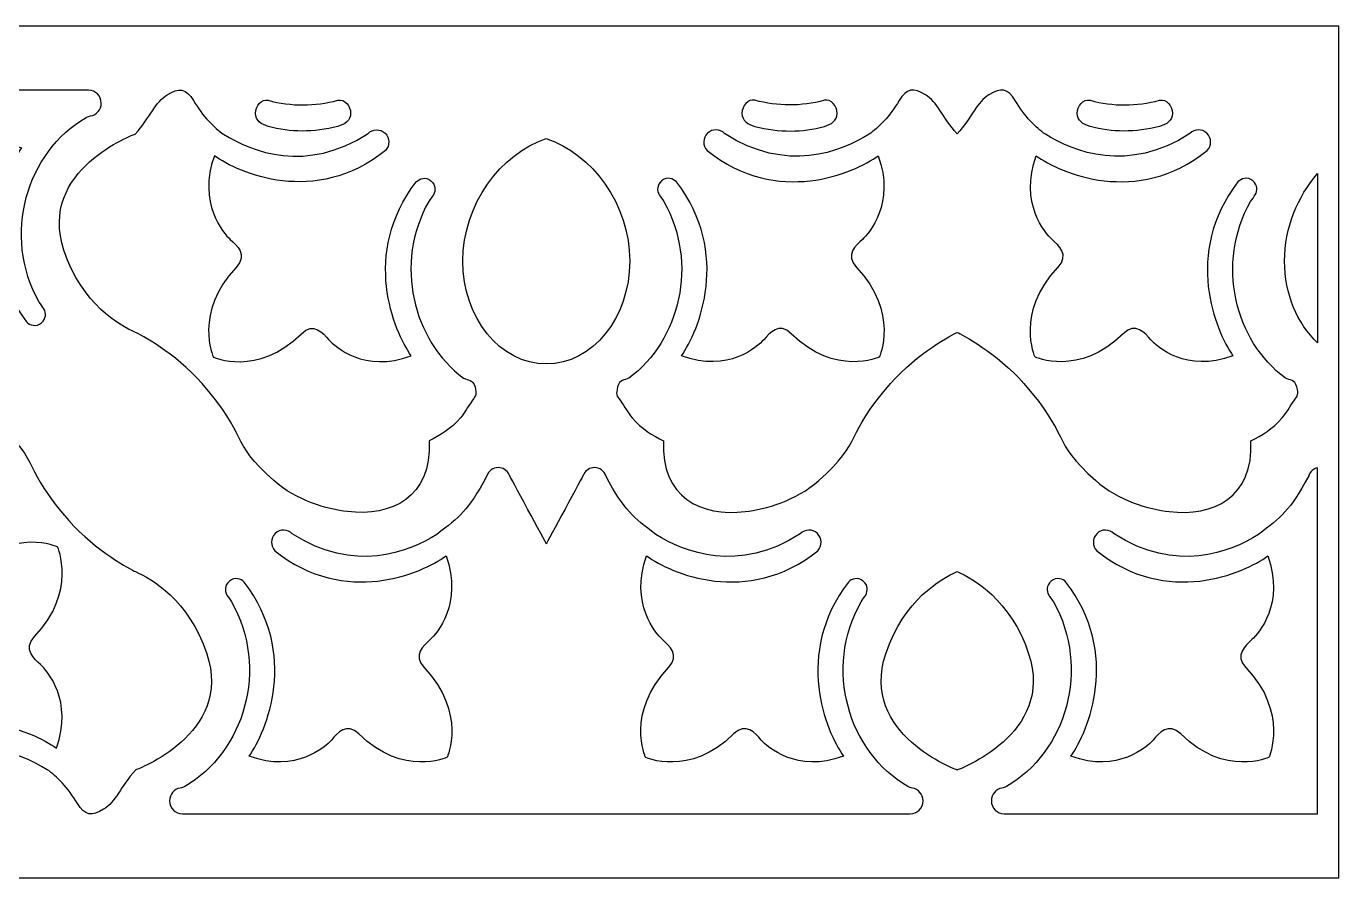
# Model space of a CAD drawing. Header units: centimetres. Extents: x 1.5 to 27, y -5.6 to -3.4.
# Drawn here: x 23.723 to 27, y -5.563 to -3.438 of the extents above; entities that cross this region are included whole.
import ezdxf

# ---------------------------------------------------------------- set-up
doc = ezdxf.new("R2010")
doc.units = ezdxf.units.CM
doc.header["$MEASUREMENT"] = 0
doc.layers.add('layer 1', color=7, linetype='Continuous')

msp = doc.modelspace()

# ---------------------------------------------------------------- linework, layer by layer
at = {"layer": 'layer 1', "color": 250}
for points, knots in [([(26.99977, -5.56315), (26.99977, -5.56315), (1.50052, -5.56315), (1.50052, -5.56315), (1.50052, -5.56315), (1.50052, -5.56315), (1.50052, -3.43822), (1.50052, -3.43822), (1.50052, -3.43822), (1.50052, -3.43822), (26.99977, -3.43822), (26.99977, -3.43822), (26.99977, -3.43822), (26.99977, -3.43822), (26.99977, -5.56315), (26.99977, -5.56315)], [0, 0, 0, 0, 0.2, 0.2, 0.2, 0.2, 0.4, 0.4, 0.4, 0.4, 0.6, 0.6, 0.6, 0.6, 1, 1, 1, 1]), ([(22.96971, -3.59758), (22.96971, -3.59758), (23.87826, -3.59758), (23.87826, -3.59758), (23.87826, -3.59758), (23.89582, -3.59758), (23.9102, -3.61219), (23.9102, -3.63005), (23.9102, -3.63005), (23.9102, -3.63005), (23.9102, -3.63005), (23.9102, -3.63005), (23.9102, -3.63005), (23.9102, -3.64598), (23.89876, -3.65933), (23.88381, -3.66202), (23.88381, -3.66202), (23.87897, -3.66289), (23.87701, -3.66315), (23.87257, -3.66572), (23.87257, -3.66572), (23.72379, -3.75181), (23.66131, -3.95983), (23.75545, -4.12713), (23.75545, -4.12713), (23.75833, -4.13226), (23.76485, -4.13913), (23.76719, -4.1437), (23.76719, -4.1437), (23.77277, -4.15459), (23.77328, -4.16724), (23.76096, -4.1784), (23.76096, -4.1784), (23.74807, -4.19009), (23.73124, -4.18395), (23.72397, -4.1759), (23.72397, -4.1759), (23.58626, -3.99656), (23.66841, -3.80307), (23.71155, -3.74165), (23.71155, -3.74165), (23.59499, -3.69838), (23.52076, -3.76522), (23.50614, -3.78193), (23.50614, -3.78193), (23.49152, -3.79864), (23.46805, -3.82716), (23.43745, -3.79707), (23.43745, -3.79707), (23.32663, -3.68813), (23.21727, -3.73876), (23.21727, -3.73876), (23.21727, -3.73876), (23.21727, -3.73876), (23.16748, -3.84993), (23.27463, -3.96261), (23.27463, -3.96261), (23.30422, -3.99372), (23.27617, -4.01757), (23.25973, -4.03244), (23.25973, -4.03244), (23.2433, -4.04731), (23.17756, -4.12277), (23.22012, -4.24128), (23.22012, -4.24128), (23.28053, -4.19741), (23.47085, -4.11389), (23.64725, -4.2539), (23.64725, -4.2539), (23.65879, -4.26609), (23.65843, -4.28548), (23.64644, -4.29721), (23.64644, -4.29721), (23.63446, -4.30894), (23.61538, -4.30857), (23.60385, -4.29639), (23.60385, -4.29639), (23.45, -4.19676), (23.31373, -4.25067), (23.24308, -4.29465), (23.24308, -4.29465), (23.18525, -4.34089), (23.16694, -4.35006), (23.11808, -4.44131), (23.11808, -4.44131), (23.11411, -4.45325), (23.10299, -4.46185), (23.08991, -4.46185), (23.08991, -4.46185), (23.07813, -4.46185), (23.06794, -4.45487), (23.06313, -4.44476), (23.06313, -4.44476), (23.06281, -4.44409), (22.96999, -4.27233), (22.96971, -4.27163), (22.96971, -4.27163), (22.96944, -4.27233), (22.87662, -4.44409), (22.8763, -4.44476), (22.8763, -4.44476), (22.87149, -4.45487), (22.8613, -4.46185), (22.84952, -4.46185), (22.84952, -4.46185), (22.83643, -4.46185), (22.82532, -4.45325), (22.82135, -4.44131), (22.82135, -4.44131), (22.77249, -4.35006), (22.75417, -4.34089), (22.69634, -4.29465), (22.69634, -4.29465), (22.6257, -4.25067), (22.48942, -4.19676), (22.33558, -4.29639), (22.33558, -4.29639), (22.32405, -4.30857), (22.30497, -4.30894), (22.29298, -4.29721), (22.29298, -4.29721), (22.281, -4.28548), (22.28064, -4.26609), (22.29217, -4.2539), (22.29217, -4.2539), (22.46858, -4.11389), (22.6589, -4.19741), (22.71931, -4.24128), (22.71931, -4.24128), (22.76187, -4.12277), (22.69613, -4.04731), (22.67969, -4.03244), (22.67969, -4.03244), (22.66326, -4.01757), (22.63521, -3.99372), (22.6648, -3.96261), (22.6648, -3.96261), (22.77195, -3.84993), (22.72216, -3.73876), (22.72216, -3.73876), (22.72216, -3.73876), (22.72216, -3.73876), (22.6128, -3.68813), (22.50198, -3.79707), (22.50198, -3.79707), (22.47137, -3.82716), (22.44791, -3.79864), (22.43329, -3.78193), (22.43329, -3.78193), (22.41867, -3.76522), (22.34444, -3.69838), (22.22787, -3.74165), (22.22787, -3.74165), (22.27102, -3.80307), (22.35317, -3.99656), (22.21546, -4.1759), (22.21546, -4.1759), (22.20818, -4.18395), (22.19136, -4.19009), (22.17847, -4.1784), (22.17847, -4.1784), (22.16614, -4.16724), (22.16665, -4.15459), (22.17223, -4.1437), (22.17223, -4.1437), (22.17458, -4.13913), (22.1811, -4.13226), (22.18398, -4.12713), (22.18398, -4.12713), (22.27812, -3.95983), (22.21563, -3.75181), (22.06686, -3.66572), (22.06686, -3.66572), (22.06242, -3.66315), (22.06046, -3.66289), (22.05562, -3.66202), (22.05562, -3.66202), (22.04067, -3.65933), (22.02923, -3.64598), (22.02923, -3.63005), (22.02923, -3.63005), (22.02923, -3.63005), (22.02923, -3.63005), (22.02923, -3.63005), (22.02923, -3.63005), (22.02923, -3.61219), (22.0436, -3.59758), (22.06116, -3.59758), (22.06116, -3.59758), (22.06116, -3.59758), (22.96971, -3.59758), (22.96971, -3.59758)], [0, 0, 0, 0, 0.0204082, 0.0204082, 0.0204082, 0.0204082, 0.0408163, 0.0408163, 0.0408163, 0.0408163, 0.0612245, 0.0612245, 0.0612245, 0.0612245, 0.0816327, 0.0816327, 0.0816327, 0.0816327, 0.1020408, 0.1020408, 0.1020408, 0.1020408, 0.122449, 0.122449, 0.122449, 0.122449, 0.1428571, 0.1428571, 0.1428571, 0.1428571, 0.1632653, 0.1632653, 0.1632653, 0.1632653, 0.1836735, 0.1836735, 0.1836735, 0.1836735, 0.2040816, 0.2040816, 0.2040816, 0.2040816, 0.2244898, 0.2244898, 0.2244898, 0.2244898, 0.244898, 0.244898, 0.244898, 0.244898, 0.2653061, 0.2653061, 0.2653061, 0.2653061, 0.2857143, 0.2857143, 0.2857143, 0.2857143, 0.3061224, 0.3061224, 0.3061224, 0.3061224, 0.3265306, 0.3265306, 0.3265306, 0.3265306, 0.3469388, 0.3469388, 0.3469388, 0.3469388, 0.3673469, 0.3673469, 0.3673469, 0.3673469, 0.3877551, 0.3877551, 0.3877551, 0.3877551, 0.4081633, 0.4081633, 0.4081633, 0.4081633, 0.4285714, 0.4285714, 0.4285714, 0.4285714, 0.4489796, 0.4489796, 0.4489796, 0.4489796, 0.4693878, 0.4693878, 0.4693878, 0.4693878, 0.4897959, 0.4897959, 0.4897959, 0.4897959, 0.5102041, 0.5102041, 0.5102041, 0.5102041, 0.5306122, 0.5306122, 0.5306122, 0.5306122, 0.5510204, 0.5510204, 0.5510204, 0.5510204, 0.5714286, 0.5714286, 0.5714286, 0.5714286, 0.5918367, 0.5918367, 0.5918367, 0.5918367, 0.6122449, 0.6122449, 0.6122449, 0.6122449, 0.6326531, 0.6326531, 0.6326531, 0.6326531, 0.6530612, 0.6530612, 0.6530612, 0.6530612, 0.6734694, 0.6734694, 0.6734694, 0.6734694, 0.6938776, 0.6938776, 0.6938776, 0.6938776, 0.7142857, 0.7142857, 0.7142857, 0.7142857, 0.7346939, 0.7346939, 0.7346939, 0.7346939, 0.755102, 0.755102, 0.755102, 0.755102, 0.7755102, 0.7755102, 0.7755102, 0.7755102, 0.7959184, 0.7959184, 0.7959184, 0.7959184, 0.8163265, 0.8163265, 0.8163265, 0.8163265, 0.8367347, 0.8367347, 0.8367347, 0.8367347, 0.8571429, 0.8571429, 0.8571429, 0.8571429, 0.877551, 0.877551, 0.877551, 0.877551, 0.8979592, 0.8979592, 0.8979592, 0.8979592, 0.9183673, 0.9183673, 0.9183673, 0.9183673, 0.9387755, 0.9387755, 0.9387755, 0.9387755, 0.9591837, 0.9591837, 0.9591837, 0.9591837, 1, 1, 1, 1]), ([(23.99555, -4.2024), (24.00601, -4.2067), (24.09373, -4.25231), (24.162, -4.32998), (24.162, -4.32998), (24.2804, -4.46467), (24.22668, -4.46926), (24.34132, -4.57219), (24.34132, -4.57219), (24.39714, -4.62231), (24.47448, -4.64355), (24.52494, -4.64947), (24.52494, -4.64947), (24.63362, -4.6622), (24.73647, -4.61529), (24.7286, -4.47255), (24.7286, -4.47255), (24.75631, -4.45976), (24.783, -4.44303), (24.80688, -4.41542), (24.80688, -4.41542), (24.81847, -4.40201), (24.82417, -4.39028), (24.83737, -4.37096), (24.83737, -4.37096), (24.83737, -4.37096), (24.83737, -4.37096), (24.83737, -4.37096), (24.83737, -4.37096), (24.8455, -4.36132), (24.84825, -4.35572), (24.84343, -4.33841), (24.84343, -4.33841), (24.83806, -4.31913), (24.82622, -4.32184), (24.81503, -4.31684), (24.81503, -4.31684), (24.68832, -4.22161), (24.64046, -4.03088), (24.72798, -3.87534), (24.72798, -3.87534), (24.73087, -3.87021), (24.73738, -3.86334), (24.73973, -3.85877), (24.73973, -3.85877), (24.74531, -3.84788), (24.74582, -3.83524), (24.7335, -3.82407), (24.7335, -3.82407), (24.72061, -3.81239), (24.70378, -3.81852), (24.69651, -3.82657), (24.69651, -3.82657), (24.55879, -4.00591), (24.64094, -4.19941), (24.68409, -4.26082), (24.68409, -4.26082), (24.56752, -4.30409), (24.4933, -4.23725), (24.47867, -4.22054), (24.47867, -4.22054), (24.46405, -4.20384), (24.44059, -4.17532), (24.40999, -4.2054), (24.40999, -4.2054), (24.29916, -4.31434), (24.18981, -4.26371), (24.18981, -4.26371), (24.18981, -4.26371), (24.18981, -4.26371), (24.14001, -4.15254), (24.24717, -4.03986), (24.24717, -4.03986), (24.27676, -4.00875), (24.2487, -3.9849), (24.23227, -3.97003), (24.23227, -3.97003), (24.21583, -3.95516), (24.15009, -3.8797), (24.19265, -3.76119), (24.19265, -3.76119), (24.25306, -3.80506), (24.44339, -3.88858), (24.61979, -3.74857), (24.61979, -3.74857), (24.63133, -3.73638), (24.63097, -3.71699), (24.61898, -3.70526), (24.61898, -3.70526), (24.60699, -3.69353), (24.58792, -3.6939), (24.57638, -3.70609), (24.57638, -3.70609), (24.42254, -3.80571), (24.28627, -3.7518), (24.21562, -3.70783), (24.21562, -3.70783), (24.19256, -3.69137), (24.16337, -3.66336), (24.14052, -3.62349), (24.14052, -3.62349), (24.12222, -3.59266), (24.10423, -3.59127), (24.07487, -3.60916), (24.07487, -3.60916), (24.04551, -3.62706), (24.03245, -3.66488), (23.99555, -3.70693), (23.99555, -3.70693), (23.99555, -3.70693), (23.75008, -3.79587), (23.81725, -3.99738), (23.81725, -3.99738), (23.86217, -4.13215), (23.95604, -4.18478), (23.99555, -4.2024)], [0, 0, 0, 0, 0.0333333, 0.0333333, 0.0333333, 0.0333333, 0.0666667, 0.0666667, 0.0666667, 0.0666667, 0.1, 0.1, 0.1, 0.1, 0.1333333, 0.1333333, 0.1333333, 0.1333333, 0.1666667, 0.1666667, 0.1666667, 0.1666667, 0.2, 0.2, 0.2, 0.2, 0.2333333, 0.2333333, 0.2333333, 0.2333333, 0.2666667, 0.2666667, 0.2666667, 0.2666667, 0.3, 0.3, 0.3, 0.3, 0.3333333, 0.3333333, 0.3333333, 0.3333333, 0.3666667, 0.3666667, 0.3666667, 0.3666667, 0.4, 0.4, 0.4, 0.4, 0.4333333, 0.4333333, 0.4333333, 0.4333333, 0.4666667, 0.4666667, 0.4666667, 0.4666667, 0.5, 0.5, 0.5, 0.5, 0.5333333, 0.5333333, 0.5333333, 0.5333333, 0.5666667, 0.5666667, 0.5666667, 0.5666667, 0.6, 0.6, 0.6, 0.6, 0.6333333, 0.6333333, 0.6333333, 0.6333333, 0.6666667, 0.6666667, 0.6666667, 0.6666667, 0.7, 0.7, 0.7, 0.7, 0.7333333, 0.7333333, 0.7333333, 0.7333333, 0.7666667, 0.7666667, 0.7666667, 0.7666667, 0.8, 0.8, 0.8, 0.8, 0.8333333, 0.8333333, 0.8333333, 0.8333333, 0.8666667, 0.8666667, 0.8666667, 0.8666667, 0.9, 0.9, 0.9, 0.9, 0.9333333, 0.9333333, 0.9333333, 0.9333333, 1, 1, 1, 1]), ([(26.04721, -3.70693), (26.08412, -3.66488), (26.09717, -3.62706), (26.12653, -3.60916), (26.12653, -3.60916), (26.1559, -3.59127), (26.17388, -3.59266), (26.19218, -3.62349), (26.19218, -3.62349), (26.21504, -3.66336), (26.24422, -3.69137), (26.26728, -3.70783), (26.26728, -3.70783), (26.33793, -3.7518), (26.4742, -3.80571), (26.62804, -3.70609), (26.62804, -3.70609), (26.63958, -3.6939), (26.65866, -3.69353), (26.67064, -3.70526), (26.67064, -3.70526), (26.68263, -3.71699), (26.68299, -3.73638), (26.67145, -3.74857), (26.67145, -3.74857), (26.49505, -3.88858), (26.30472, -3.80506), (26.24431, -3.76119), (26.24431, -3.76119), (26.20176, -3.8797), (26.2675, -3.95516), (26.28393, -3.97003), (26.28393, -3.97003), (26.30037, -3.9849), (26.32842, -4.00875), (26.29883, -4.03986), (26.29883, -4.03986), (26.19167, -4.15254), (26.24147, -4.26371), (26.24147, -4.26371), (26.24147, -4.26371), (26.24147, -4.26371), (26.35082, -4.31434), (26.46165, -4.2054), (26.46165, -4.2054), (26.49225, -4.17532), (26.51571, -4.20384), (26.53034, -4.22054), (26.53034, -4.22054), (26.54496, -4.23725), (26.61919, -4.30409), (26.73575, -4.26082), (26.73575, -4.26082), (26.69261, -4.19941), (26.61046, -4.00591), (26.74817, -3.82657), (26.74817, -3.82657), (26.75544, -3.81852), (26.77227, -3.81239), (26.78516, -3.82407), (26.78516, -3.82407), (26.79748, -3.83524), (26.79697, -3.84788), (26.79139, -3.85877), (26.79139, -3.85877), (26.78905, -3.86334), (26.78253, -3.87021), (26.77964, -3.87534), (26.77964, -3.87534), (26.69213, -4.03088), (26.73998, -4.22161), (26.86669, -4.31684), (26.86669, -4.31684), (26.87788, -4.32184), (26.88973, -4.31913), (26.89509, -4.33841), (26.89509, -4.33841), (26.89991, -4.35572), (26.89716, -4.36132), (26.88904, -4.37096), (26.88904, -4.37096), (26.88904, -4.37096), (26.88904, -4.37096), (26.88904, -4.37096), (26.88904, -4.37096), (26.87583, -4.39028), (26.87013, -4.40201), (26.85854, -4.41542), (26.85854, -4.41542), (26.83466, -4.44303), (26.80797, -4.45976), (26.78026, -4.47255), (26.78026, -4.47255), (26.78813, -4.61529), (26.68528, -4.6622), (26.57661, -4.64947), (26.57661, -4.64947), (26.52614, -4.64355), (26.4488, -4.62231), (26.39298, -4.57219), (26.39298, -4.57219), (26.27834, -4.46926), (26.33206, -4.46467), (26.21367, -4.32998), (26.21367, -4.32998), (26.14539, -4.25231), (26.05767, -4.2067), (26.04721, -4.2024), (26.04721, -4.2024), (26.03675, -4.2067), (25.94903, -4.25231), (25.88076, -4.32998), (25.88076, -4.32998), (25.76236, -4.46467), (25.81608, -4.46926), (25.70144, -4.57219), (25.70144, -4.57219), (25.64562, -4.62231), (25.56828, -4.64355), (25.51781, -4.64947), (25.51781, -4.64947), (25.40914, -4.6622), (25.30629, -4.61529), (25.31416, -4.47255), (25.31416, -4.47255), (25.28645, -4.45976), (25.25976, -4.44303), (25.23588, -4.41542), (25.23588, -4.41542), (25.22429, -4.40201), (25.21859, -4.39028), (25.20538, -4.37096), (25.20538, -4.37096), (25.20538, -4.37096), (25.20538, -4.37096), (25.20538, -4.37096), (25.20538, -4.37096), (25.19726, -4.36132), (25.19451, -4.35572), (25.19933, -4.33841), (25.19933, -4.33841), (25.20469, -4.31913), (25.21654, -4.32184), (25.22773, -4.31684), (25.22773, -4.31684), (25.35444, -4.22161), (25.40229, -4.03088), (25.31478, -3.87534), (25.31478, -3.87534), (25.31189, -3.87021), (25.30537, -3.86334), (25.30303, -3.85877), (25.30303, -3.85877), (25.29745, -3.84788), (25.29694, -3.83524), (25.30926, -3.82407), (25.30926, -3.82407), (25.32215, -3.81239), (25.33898, -3.81852), (25.34625, -3.82657), (25.34625, -3.82657), (25.48397, -4.00591), (25.40181, -4.19941), (25.35867, -4.26082), (25.35867, -4.26082), (25.47523, -4.30409), (25.54946, -4.23725), (25.56408, -4.22054), (25.56408, -4.22054), (25.57871, -4.20384), (25.60217, -4.17532), (25.63277, -4.2054), (25.63277, -4.2054), (25.7436, -4.31434), (25.85295, -4.26371), (25.85295, -4.26371), (25.85295, -4.26371), (25.85295, -4.26371), (25.90275, -4.15254), (25.79559, -4.03986), (25.79559, -4.03986), (25.766, -4.00875), (25.79405, -3.9849), (25.81049, -3.97003), (25.81049, -3.97003), (25.82692, -3.95516), (25.89266, -3.8797), (25.85011, -3.76119), (25.85011, -3.76119), (25.7897, -3.80506), (25.59937, -3.88858), (25.42297, -3.74857), (25.42297, -3.74857), (25.41143, -3.73638), (25.41179, -3.71699), (25.42378, -3.70526), (25.42378, -3.70526), (25.43576, -3.69353), (25.45484, -3.6939), (25.46638, -3.70609), (25.46638, -3.70609), (25.62022, -3.80571), (25.75649, -3.7518), (25.82714, -3.70783), (25.82714, -3.70783), (25.8502, -3.69137), (25.87938, -3.66336), (25.90224, -3.62349), (25.90224, -3.62349), (25.92054, -3.59266), (25.93852, -3.59127), (25.96789, -3.60916), (25.96789, -3.60916), (25.99725, -3.62706), (26.0103, -3.66488), (26.04721, -3.70693)], [0, 0, 0, 0, 0.0181818, 0.0181818, 0.0181818, 0.0181818, 0.0363636, 0.0363636, 0.0363636, 0.0363636, 0.0545455, 0.0545455, 0.0545455, 0.0545455, 0.0727273, 0.0727273, 0.0727273, 0.0727273, 0.0909091, 0.0909091, 0.0909091, 0.0909091, 0.1090909, 0.1090909, 0.1090909, 0.1090909, 0.1272727, 0.1272727, 0.1272727, 0.1272727, 0.1454545, 0.1454545, 0.1454545, 0.1454545, 0.1636364, 0.1636364, 0.1636364, 0.1636364, 0.1818182, 0.1818182, 0.1818182, 0.1818182, 0.2, 0.2, 0.2, 0.2, 0.2181818, 0.2181818, 0.2181818, 0.2181818, 0.2363636, 0.2363636, 0.2363636, 0.2363636, 0.2545455, 0.2545455, 0.2545455, 0.2545455, 0.2727273, 0.2727273, 0.2727273, 0.2727273, 0.2909091, 0.2909091, 0.2909091, 0.2909091, 0.3090909, 0.3090909, 0.3090909, 0.3090909, 0.3272727, 0.3272727, 0.3272727, 0.3272727, 0.3454545, 0.3454545, 0.3454545, 0.3454545, 0.3636364, 0.3636364, 0.3636364, 0.3636364, 0.3818182, 0.3818182, 0.3818182, 0.3818182, 0.4, 0.4, 0.4, 0.4, 0.4181818, 0.4181818, 0.4181818, 0.4181818, 0.4363636, 0.4363636, 0.4363636, 0.4363636, 0.4545455, 0.4545455, 0.4545455, 0.4545455, 0.4727273, 0.4727273, 0.4727273, 0.4727273, 0.4909091, 0.4909091, 0.4909091, 0.4909091, 0.5090909, 0.5090909, 0.5090909, 0.5090909, 0.5272727, 0.5272727, 0.5272727, 0.5272727, 0.5454545, 0.5454545, 0.5454545, 0.5454545, 0.5636364, 0.5636364, 0.5636364, 0.5636364, 0.5818182, 0.5818182, 0.5818182, 0.5818182, 0.6, 0.6, 0.6, 0.6, 0.6181818, 0.6181818, 0.6181818, 0.6181818, 0.6363636, 0.6363636, 0.6363636, 0.6363636, 0.6545455, 0.6545455, 0.6545455, 0.6545455, 0.6727273, 0.6727273, 0.6727273, 0.6727273, 0.6909091, 0.6909091, 0.6909091, 0.6909091, 0.7090909, 0.7090909, 0.7090909, 0.7090909, 0.7272727, 0.7272727, 0.7272727, 0.7272727, 0.7454545, 0.7454545, 0.7454545, 0.7454545, 0.7636364, 0.7636364, 0.7636364, 0.7636364, 0.7818182, 0.7818182, 0.7818182, 0.7818182, 0.8, 0.8, 0.8, 0.8, 0.8181818, 0.8181818, 0.8181818, 0.8181818, 0.8363636, 0.8363636, 0.8363636, 0.8363636, 0.8545455, 0.8545455, 0.8545455, 0.8545455, 0.8727273, 0.8727273, 0.8727273, 0.8727273, 0.8909091, 0.8909091, 0.8909091, 0.8909091, 0.9090909, 0.9090909, 0.9090909, 0.9090909, 0.9272727, 0.9272727, 0.9272727, 0.9272727, 0.9454545, 0.9454545, 0.9454545, 0.9454545, 0.9636364, 0.9636364, 0.9636364, 0.9636364, 1, 1, 1, 1]), ([(24.32723, -3.68818), (24.38225, -3.70364), (24.44012, -3.70364), (24.50085, -3.68818), (24.50085, -3.68818), (24.51796, -3.68383), (24.53293, -3.67351), (24.53293, -3.65557), (24.53293, -3.65557), (24.53293, -3.65557), (24.53293, -3.65557), (24.53293, -3.65557), (24.53293, -3.65557), (24.53293, -3.63763), (24.51793, -3.61853), (24.50085, -3.62295), (24.50085, -3.62295), (24.44298, -3.63793), (24.3851, -3.6389), (24.32723, -3.62295), (24.32723, -3.62295), (24.31022, -3.61827), (24.29515, -3.63763), (24.29515, -3.65557), (24.29515, -3.65557), (24.29515, -3.65557), (24.29515, -3.65557), (24.29515, -3.65557), (24.29515, -3.65557), (24.29515, -3.67351), (24.31022, -3.6834), (24.32723, -3.68818)], [0, 0, 0, 0, 0.1111111, 0.1111111, 0.1111111, 0.1111111, 0.2222222, 0.2222222, 0.2222222, 0.2222222, 0.3333333, 0.3333333, 0.3333333, 0.3333333, 0.4444444, 0.4444444, 0.4444444, 0.4444444, 0.5555556, 0.5555556, 0.5555556, 0.5555556, 0.6666667, 0.6666667, 0.6666667, 0.6666667, 0.7777778, 0.7777778, 0.7777778, 0.7777778, 1, 1, 1, 1]), ([(25.71553, -3.68818), (25.66051, -3.70364), (25.60263, -3.70364), (25.54191, -3.68818), (25.54191, -3.68818), (25.52479, -3.68383), (25.50983, -3.67351), (25.50983, -3.65557), (25.50983, -3.65557), (25.50983, -3.65557), (25.50983, -3.65557), (25.50983, -3.65557), (25.50983, -3.65557), (25.50983, -3.63763), (25.52483, -3.61853), (25.54191, -3.62295), (25.54191, -3.62295), (25.59978, -3.63793), (25.65766, -3.6389), (25.71553, -3.62295), (25.71553, -3.62295), (25.73254, -3.61827), (25.74761, -3.63763), (25.74761, -3.65557), (25.74761, -3.65557), (25.74761, -3.65557), (25.74761, -3.65557), (25.74761, -3.65557), (25.74761, -3.65557), (25.74761, -3.67351), (25.73253, -3.6834), (25.71553, -3.68818)], [0, 0, 0, 0, 0.1111111, 0.1111111, 0.1111111, 0.1111111, 0.2222222, 0.2222222, 0.2222222, 0.2222222, 0.3333333, 0.3333333, 0.3333333, 0.3333333, 0.4444444, 0.4444444, 0.4444444, 0.4444444, 0.5555556, 0.5555556, 0.5555556, 0.5555556, 0.6666667, 0.6666667, 0.6666667, 0.6666667, 0.7777778, 0.7777778, 0.7777778, 0.7777778, 1, 1, 1, 1]), ([(26.37889, -3.68818), (26.43391, -3.70364), (26.49178, -3.70364), (26.55251, -3.68818), (26.55251, -3.68818), (26.56963, -3.68383), (26.58459, -3.67351), (26.58459, -3.65557), (26.58459, -3.65557), (26.58459, -3.65557), (26.58459, -3.65557), (26.58459, -3.65557), (26.58459, -3.65557), (26.58459, -3.63763), (26.56959, -3.61853), (26.55251, -3.62295), (26.55251, -3.62295), (26.49464, -3.63793), (26.43677, -3.6389), (26.37889, -3.62295), (26.37889, -3.62295), (26.36188, -3.61827), (26.34681, -3.63763), (26.34681, -3.65557), (26.34681, -3.65557), (26.34681, -3.65557), (26.34681, -3.65557), (26.34681, -3.65557), (26.34681, -3.65557), (26.34681, -3.67351), (26.36189, -3.6834), (26.37889, -3.68818)], [0, 0, 0, 0, 0.1111111, 0.1111111, 0.1111111, 0.1111111, 0.2222222, 0.2222222, 0.2222222, 0.2222222, 0.3333333, 0.3333333, 0.3333333, 0.3333333, 0.4444444, 0.4444444, 0.4444444, 0.4444444, 0.5555556, 0.5555556, 0.5555556, 0.5555556, 0.6666667, 0.6666667, 0.6666667, 0.6666667, 0.7777778, 0.7777778, 0.7777778, 0.7777778, 1, 1, 1, 1]), ([(25.02138, -3.71846), (24.90763, -3.75602), (24.81308, -3.88214), (24.81308, -4.02405), (24.81308, -4.02405), (24.81308, -4.16596), (24.90636, -4.28105), (25.02138, -4.28105), (25.02138, -4.28105), (25.1364, -4.28105), (25.22968, -4.16596), (25.22968, -4.02405), (25.22968, -4.02405), (25.22968, -3.88214), (25.13513, -3.75602), (25.02138, -3.71846)], [0, 0, 0, 0, 0.2, 0.2, 0.2, 0.2, 0.4, 0.4, 0.4, 0.4, 0.6, 0.6, 0.6, 0.6, 1, 1, 1, 1]), ([(26.94665, -3.80589), (26.89707, -3.86352), (26.86474, -3.94108), (26.86474, -4.02405), (26.86474, -4.02405), (26.86474, -4.10733), (26.89686, -4.18134), (26.94665, -4.22831), (26.94665, -4.22831), (26.94665, -4.22831), (26.94665, -3.80589), (26.94665, -3.80589)], [0, 0, 0, 0, 0.25, 0.25, 0.25, 0.25, 0.5, 0.5, 0.5, 0.5, 1, 1, 1, 1]), ([(23.99555, -5.29443), (23.99555, -5.29443), (24.24101, -5.20549), (24.17385, -5.00398), (24.17385, -5.00398), (24.12893, -4.86921), (24.03505, -4.81658), (23.99555, -4.79896), (23.99555, -4.79896), (23.98509, -4.79466), (23.89736, -4.74904), (23.82909, -4.67138), (23.82909, -4.67138), (23.71069, -4.53669), (23.76442, -4.5321), (23.64978, -4.42917), (23.64978, -4.42917), (23.59395, -4.37904), (23.51662, -4.3578), (23.46615, -4.35189), (23.46615, -4.35189), (23.35747, -4.33916), (23.25462, -4.38607), (23.2625, -4.52881), (23.2625, -4.52881), (23.23479, -4.54159), (23.20809, -4.55832), (23.18422, -4.58594), (23.18422, -4.58594), (23.17263, -4.59934), (23.16692, -4.61107), (23.15372, -4.63039), (23.15372, -4.63039), (23.15372, -4.63039), (23.15372, -4.63039), (23.15372, -4.63039), (23.15372, -4.63039), (23.14559, -4.64004), (23.14284, -4.64564), (23.14766, -4.66295), (23.14766, -4.66295), (23.15303, -4.68223), (23.16487, -4.67952), (23.17607, -4.68452), (23.17607, -4.68452), (23.30277, -4.77975), (23.35063, -4.97048), (23.26311, -5.12602), (23.26311, -5.12602), (23.26023, -5.13115), (23.25371, -5.13801), (23.25136, -5.14259), (23.25136, -5.14259), (23.24579, -5.15348), (23.24527, -5.16612), (23.25759, -5.17729), (23.25759, -5.17729), (23.27049, -5.18897), (23.28731, -5.18283), (23.29459, -5.17479), (23.29459, -5.17479), (23.4323, -4.99545), (23.35015, -4.80195), (23.307, -4.74053), (23.307, -4.74053), (23.42357, -4.69727), (23.4978, -4.7641), (23.51242, -4.78081), (23.51242, -4.78081), (23.52704, -4.79752), (23.5505, -4.82604), (23.58111, -4.79596), (23.58111, -4.79596), (23.69193, -4.68702), (23.80129, -4.73764), (23.80129, -4.73764), (23.80129, -4.73764), (23.80129, -4.73764), (23.85108, -4.84882), (23.74393, -4.96149), (23.74393, -4.96149), (23.71434, -4.99261), (23.74239, -5.01646), (23.75883, -5.03132), (23.75883, -5.03132), (23.77526, -5.04619), (23.841, -5.12165), (23.79844, -5.24016), (23.79844, -5.24016), (23.73803, -5.1963), (23.54771, -5.11278), (23.3713, -5.25279), (23.3713, -5.25279), (23.35976, -5.26497), (23.36013, -5.28436), (23.37211, -5.2961), (23.37211, -5.2961), (23.3841, -5.30783), (23.40317, -5.30746), (23.41471, -5.29527), (23.41471, -5.29527), (23.56855, -5.19565), (23.70483, -5.24956), (23.77548, -5.29353), (23.77548, -5.29353), (23.79853, -5.30999), (23.82772, -5.33799), (23.85057, -5.37787), (23.85057, -5.37787), (23.86888, -5.4087), (23.88686, -5.41008), (23.91622, -5.39219), (23.91622, -5.39219), (23.94559, -5.3743), (23.95864, -5.33647), (23.99555, -5.29443)], [0, 0, 0, 0, 0.0333333, 0.0333333, 0.0333333, 0.0333333, 0.0666667, 0.0666667, 0.0666667, 0.0666667, 0.1, 0.1, 0.1, 0.1, 0.1333333, 0.1333333, 0.1333333, 0.1333333, 0.1666667, 0.1666667, 0.1666667, 0.1666667, 0.2, 0.2, 0.2, 0.2, 0.2333333, 0.2333333, 0.2333333, 0.2333333, 0.2666667, 0.2666667, 0.2666667, 0.2666667, 0.3, 0.3, 0.3, 0.3, 0.3333333, 0.3333333, 0.3333333, 0.3333333, 0.3666667, 0.3666667, 0.3666667, 0.3666667, 0.4, 0.4, 0.4, 0.4, 0.4333333, 0.4333333, 0.4333333, 0.4333333, 0.4666667, 0.4666667, 0.4666667, 0.4666667, 0.5, 0.5, 0.5, 0.5, 0.5333333, 0.5333333, 0.5333333, 0.5333333, 0.5666667, 0.5666667, 0.5666667, 0.5666667, 0.6, 0.6, 0.6, 0.6, 0.6333333, 0.6333333, 0.6333333, 0.6333333, 0.6666667, 0.6666667, 0.6666667, 0.6666667, 0.7, 0.7, 0.7, 0.7, 0.7333333, 0.7333333, 0.7333333, 0.7333333, 0.7666667, 0.7666667, 0.7666667, 0.7666667, 0.8, 0.8, 0.8, 0.8, 0.8333333, 0.8333333, 0.8333333, 0.8333333, 0.8666667, 0.8666667, 0.8666667, 0.8666667, 0.9, 0.9, 0.9, 0.9, 0.9333333, 0.9333333, 0.9333333, 0.9333333, 1, 1, 1, 1]), ([(25.02138, -5.40377), (25.02138, -5.40377), (24.11283, -5.40377), (24.11283, -5.40377), (24.11283, -5.40377), (24.09527, -5.40377), (24.0809, -5.38916), (24.0809, -5.37131), (24.0809, -5.37131), (24.0809, -5.37131), (24.0809, -5.37131), (24.0809, -5.37131), (24.0809, -5.37131), (24.0809, -5.35537), (24.09234, -5.34203), (24.10728, -5.33934), (24.10728, -5.33934), (24.11212, -5.33847), (24.11408, -5.33821), (24.11852, -5.33564), (24.11852, -5.33564), (24.2673, -5.24954), (24.32979, -5.04153), (24.23565, -4.87422), (24.23565, -4.87422), (24.23276, -4.86909), (24.22624, -4.86223), (24.2239, -4.85765), (24.2239, -4.85765), (24.21832, -4.84676), (24.21781, -4.83412), (24.23013, -4.82295), (24.23013, -4.82295), (24.24302, -4.81127), (24.25985, -4.81741), (24.26712, -4.82545), (24.26712, -4.82545), (24.40484, -5.00479), (24.32268, -5.19829), (24.27954, -5.25971), (24.27954, -5.25971), (24.3961, -5.30297), (24.47033, -5.23614), (24.48495, -5.21943), (24.48495, -5.21943), (24.49958, -5.20272), (24.52304, -5.1742), (24.55364, -5.20428), (24.55364, -5.20428), (24.66447, -5.31323), (24.77382, -5.2626), (24.77382, -5.2626), (24.77382, -5.2626), (24.77382, -5.2626), (24.82362, -5.15142), (24.71646, -5.03875), (24.71646, -5.03875), (24.68687, -5.00763), (24.71492, -4.98378), (24.73136, -4.96892), (24.73136, -4.96892), (24.74779, -4.95405), (24.81353, -4.87859), (24.77098, -4.76008), (24.77098, -4.76008), (24.71057, -4.80394), (24.52024, -4.88746), (24.34384, -4.74745), (24.34384, -4.74745), (24.3323, -4.73527), (24.33266, -4.71588), (24.34465, -4.70415), (24.34465, -4.70415), (24.35663, -4.69241), (24.37571, -4.69278), (24.38725, -4.70497), (24.38725, -4.70497), (24.54109, -4.8046), (24.67736, -4.75068), (24.74801, -4.70671), (24.74801, -4.70671), (24.80584, -4.66047), (24.82415, -4.6513), (24.87301, -4.56004), (24.87301, -4.56004), (24.87698, -4.5481), (24.8881, -4.53951), (24.90118, -4.53951), (24.90118, -4.53951), (24.91297, -4.53951), (24.92315, -4.54648), (24.92797, -4.55659), (24.92797, -4.55659), (24.92829, -4.55726), (25.02111, -4.72903), (25.02138, -4.72973), (25.02138, -4.72973), (25.02165, -4.72903), (25.11447, -4.55726), (25.11479, -4.55659), (25.11479, -4.55659), (25.1196, -4.54648), (25.12979, -4.53951), (25.14157, -4.53951), (25.14157, -4.53951), (25.15466, -4.53951), (25.16577, -4.5481), (25.16975, -4.56004), (25.16975, -4.56004), (25.2186, -4.6513), (25.23692, -4.66047), (25.29475, -4.70671), (25.29475, -4.70671), (25.3654, -4.75068), (25.50167, -4.8046), (25.65551, -4.70497), (25.65551, -4.70497), (25.66705, -4.69278), (25.68612, -4.69241), (25.69811, -4.70415), (25.69811, -4.70415), (25.71009, -4.71588), (25.71046, -4.73527), (25.69892, -4.74745), (25.69892, -4.74745), (25.52251, -4.88746), (25.33219, -4.80394), (25.27178, -4.76008), (25.27178, -4.76008), (25.22922, -4.87859), (25.29496, -4.95405), (25.3114, -4.96892), (25.3114, -4.96892), (25.32783, -4.98378), (25.35588, -5.00763), (25.32629, -5.03875), (25.32629, -5.03875), (25.21914, -5.15142), (25.26894, -5.2626), (25.26894, -5.2626), (25.26894, -5.2626), (25.26894, -5.2626), (25.37829, -5.31323), (25.48911, -5.20428), (25.48911, -5.20428), (25.51972, -5.1742), (25.54318, -5.20272), (25.5578, -5.21943), (25.5578, -5.21943), (25.57243, -5.23614), (25.64665, -5.30297), (25.76322, -5.25971), (25.76322, -5.25971), (25.72007, -5.19829), (25.63792, -5.00479), (25.77563, -4.82545), (25.77563, -4.82545), (25.78291, -4.81741), (25.79973, -4.81127), (25.81263, -4.82295), (25.81263, -4.82295), (25.82495, -4.83412), (25.82444, -4.84676), (25.81886, -4.85765), (25.81886, -4.85765), (25.81651, -4.86223), (25.80999, -4.86909), (25.80711, -4.87422), (25.80711, -4.87422), (25.71297, -5.04153), (25.77546, -5.24954), (25.92423, -5.33564), (25.92423, -5.33564), (25.92867, -5.33821), (25.93063, -5.33847), (25.93548, -5.33934), (25.93548, -5.33934), (25.95042, -5.34203), (25.96186, -5.35537), (25.96186, -5.37131), (25.96186, -5.37131), (25.96186, -5.37131), (25.96186, -5.37131), (25.96186, -5.37131), (25.96186, -5.37131), (25.96186, -5.38916), (25.94749, -5.40377), (25.92993, -5.40377), (25.92993, -5.40377), (25.92993, -5.40377), (25.02138, -5.40377), (25.02138, -5.40377)], [0, 0, 0, 0, 0.0204082, 0.0204082, 0.0204082, 0.0204082, 0.0408163, 0.0408163, 0.0408163, 0.0408163, 0.0612245, 0.0612245, 0.0612245, 0.0612245, 0.0816327, 0.0816327, 0.0816327, 0.0816327, 0.1020408, 0.1020408, 0.1020408, 0.1020408, 0.122449, 0.122449, 0.122449, 0.122449, 0.1428571, 0.1428571, 0.1428571, 0.1428571, 0.1632653, 0.1632653, 0.1632653, 0.1632653, 0.1836735, 0.1836735, 0.1836735, 0.1836735, 0.2040816, 0.2040816, 0.2040816, 0.2040816, 0.2244898, 0.2244898, 0.2244898, 0.2244898, 0.244898, 0.244898, 0.244898, 0.244898, 0.2653061, 0.2653061, 0.2653061, 0.2653061, 0.2857143, 0.2857143, 0.2857143, 0.2857143, 0.3061224, 0.3061224, 0.3061224, 0.3061224, 0.3265306, 0.3265306, 0.3265306, 0.3265306, 0.3469388, 0.3469388, 0.3469388, 0.3469388, 0.3673469, 0.3673469, 0.3673469, 0.3673469, 0.3877551, 0.3877551, 0.3877551, 0.3877551, 0.4081633, 0.4081633, 0.4081633, 0.4081633, 0.4285714, 0.4285714, 0.4285714, 0.4285714, 0.4489796, 0.4489796, 0.4489796, 0.4489796, 0.4693878, 0.4693878, 0.4693878, 0.4693878, 0.4897959, 0.4897959, 0.4897959, 0.4897959, 0.5102041, 0.5102041, 0.5102041, 0.5102041, 0.5306122, 0.5306122, 0.5306122, 0.5306122, 0.5510204, 0.5510204, 0.5510204, 0.5510204, 0.5714286, 0.5714286, 0.5714286, 0.5714286, 0.5918367, 0.5918367, 0.5918367, 0.5918367, 0.6122449, 0.6122449, 0.6122449, 0.6122449, 0.6326531, 0.6326531, 0.6326531, 0.6326531, 0.6530612, 0.6530612, 0.6530612, 0.6530612, 0.6734694, 0.6734694, 0.6734694, 0.6734694, 0.6938776, 0.6938776, 0.6938776, 0.6938776, 0.7142857, 0.7142857, 0.7142857, 0.7142857, 0.7346939, 0.7346939, 0.7346939, 0.7346939, 0.755102, 0.755102, 0.755102, 0.755102, 0.7755102, 0.7755102, 0.7755102, 0.7755102, 0.7959184, 0.7959184, 0.7959184, 0.7959184, 0.8163265, 0.8163265, 0.8163265, 0.8163265, 0.8367347, 0.8367347, 0.8367347, 0.8367347, 0.8571429, 0.8571429, 0.8571429, 0.8571429, 0.877551, 0.877551, 0.877551, 0.877551, 0.8979592, 0.8979592, 0.8979592, 0.8979592, 0.9183673, 0.9183673, 0.9183673, 0.9183673, 0.9387755, 0.9387755, 0.9387755, 0.9387755, 0.9591837, 0.9591837, 0.9591837, 0.9591837, 1, 1, 1, 1]), ([(26.94665, -5.40377), (26.94665, -5.40377), (26.16449, -5.40377), (26.16449, -5.40377), (26.16449, -5.40377), (26.14693, -5.40377), (26.13256, -5.38916), (26.13256, -5.37131), (26.13256, -5.37131), (26.13256, -5.37131), (26.13256, -5.37131), (26.13256, -5.37131), (26.13256, -5.37131), (26.13256, -5.35537), (26.144, -5.34203), (26.15894, -5.33934), (26.15894, -5.33934), (26.16379, -5.33847), (26.16575, -5.33821), (26.17019, -5.33564), (26.17019, -5.33564), (26.31896, -5.24954), (26.38145, -5.04153), (26.28731, -4.87422), (26.28731, -4.87422), (26.28443, -4.86909), (26.27791, -4.86223), (26.27556, -4.85765), (26.27556, -4.85765), (26.26998, -4.84676), (26.26947, -4.83412), (26.28179, -4.82295), (26.28179, -4.82295), (26.29469, -4.81127), (26.31151, -4.81741), (26.31879, -4.82545), (26.31879, -4.82545), (26.4565, -5.00479), (26.37435, -5.19829), (26.3312, -5.25971), (26.3312, -5.25971), (26.44777, -5.30297), (26.52199, -5.23614), (26.53662, -5.21943), (26.53662, -5.21943), (26.55124, -5.20272), (26.5747, -5.1742), (26.60531, -5.20428), (26.60531, -5.20428), (26.71613, -5.31323), (26.82548, -5.2626), (26.82548, -5.2626), (26.82548, -5.2626), (26.82548, -5.2626), (26.87528, -5.15142), (26.76813, -5.03875), (26.76813, -5.03875), (26.73854, -5.00763), (26.76659, -4.98378), (26.78302, -4.96892), (26.78302, -4.96892), (26.79946, -4.95405), (26.8652, -4.87859), (26.82264, -4.76008), (26.82264, -4.76008), (26.76223, -4.80394), (26.57191, -4.88746), (26.3955, -4.74745), (26.3955, -4.74745), (26.38396, -4.73527), (26.38433, -4.71588), (26.39631, -4.70415), (26.39631, -4.70415), (26.4083, -4.69241), (26.42737, -4.69278), (26.43891, -4.70497), (26.43891, -4.70497), (26.59275, -4.8046), (26.72902, -4.75068), (26.79967, -4.70671), (26.79967, -4.70671), (26.8575, -4.66047), (26.87582, -4.6513), (26.92467, -4.56004), (26.92467, -4.56004), (26.928, -4.55004), (26.93634, -4.54238), (26.94665, -4.54016), (26.94665, -4.54016), (26.94665, -4.54016), (26.94665, -5.40377), (26.94665, -5.40377)], [0, 0, 0, 0, 0.0416667, 0.0416667, 0.0416667, 0.0416667, 0.0833333, 0.0833333, 0.0833333, 0.0833333, 0.125, 0.125, 0.125, 0.125, 0.1666667, 0.1666667, 0.1666667, 0.1666667, 0.2083333, 0.2083333, 0.2083333, 0.2083333, 0.25, 0.25, 0.25, 0.25, 0.2916667, 0.2916667, 0.2916667, 0.2916667, 0.3333333, 0.3333333, 0.3333333, 0.3333333, 0.375, 0.375, 0.375, 0.375, 0.4166667, 0.4166667, 0.4166667, 0.4166667, 0.4583333, 0.4583333, 0.4583333, 0.4583333, 0.5, 0.5, 0.5, 0.5, 0.5416667, 0.5416667, 0.5416667, 0.5416667, 0.5833333, 0.5833333, 0.5833333, 0.5833333, 0.625, 0.625, 0.625, 0.625, 0.6666667, 0.6666667, 0.6666667, 0.6666667, 0.7083333, 0.7083333, 0.7083333, 0.7083333, 0.75, 0.75, 0.75, 0.75, 0.7916667, 0.7916667, 0.7916667, 0.7916667, 0.8333333, 0.8333333, 0.8333333, 0.8333333, 0.875, 0.875, 0.875, 0.875, 0.9166667, 0.9166667, 0.9166667, 0.9166667, 1, 1, 1, 1]), ([(26.04721, -5.29443), (26.04721, -5.29443), (26.29268, -5.20549), (26.22551, -5.00398), (26.22551, -5.00398), (26.18059, -4.86921), (26.08672, -4.81658), (26.04721, -4.79896), (26.04721, -4.79896), (26.0077, -4.81658), (25.91383, -4.86921), (25.86891, -5.00398), (25.86891, -5.00398), (25.80174, -5.20549), (26.04721, -5.29443), (26.04721, -5.29443)], [0, 0, 0, 0, 0.2, 0.2, 0.2, 0.2, 0.4, 0.4, 0.4, 0.4, 0.6, 0.6, 0.6, 0.6, 1, 1, 1, 1])]:
    msp.add_open_spline(points, degree=3, knots=knots, dxfattribs=at)

doc.saveas('drawing.dxf')
